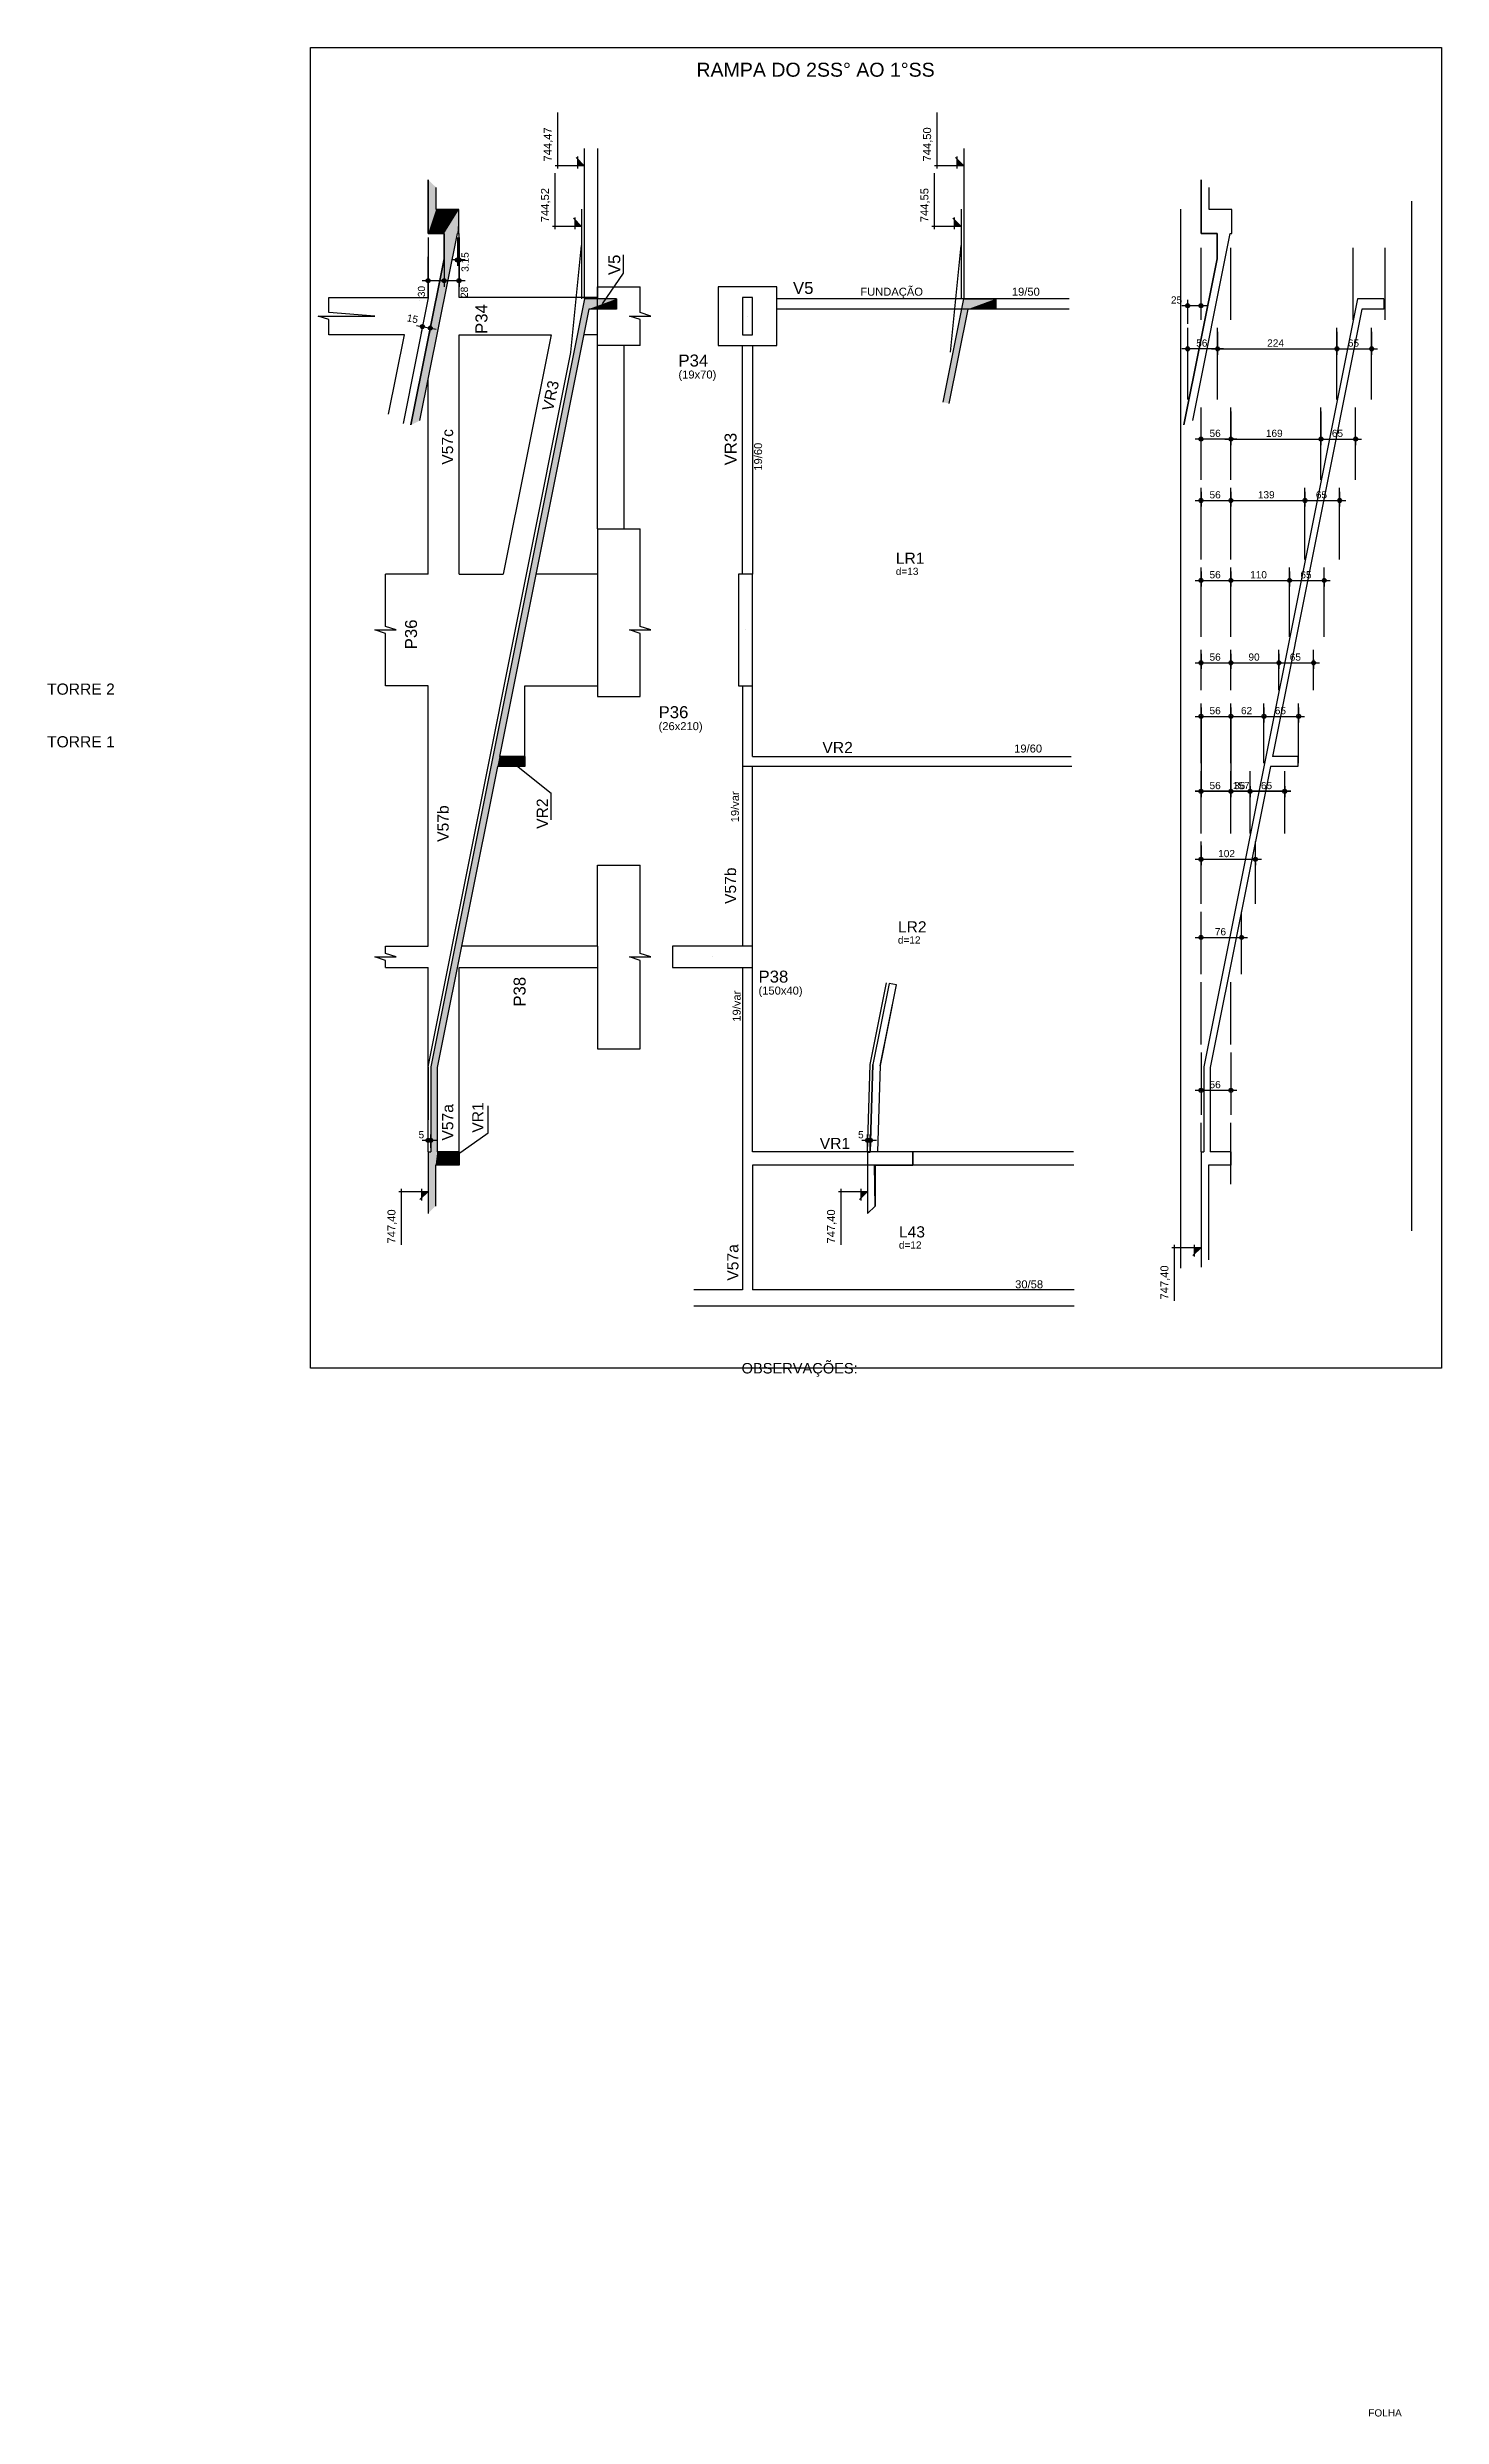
# Model space of a CAD drawing. Header units: millimetres. Extents: x 2560 to 9072, y 1419 to 6640.
# Drawn here: x 6456 to 9072, y 1419 to 5865 of the extents above; entities that cross this region are included whole.
import ezdxf

# ---------------------------------------------------------------- set-up
doc = ezdxf.new("R2010")
doc.units = ezdxf.units.MM
for name, color, linetype in [('1', 4, 'Continuous'), ('11', 22, 'Continuous'), ('12', 3, 'Continuous'), ('13', 76, 'Continuous'), ('18', 9, 'Continuous'), ('19', 5, 'Continuous'), ('242', 3, 'Continuous'), ('26', 1, 'Continuous'), ('27', 10, 'Continuous'), ('3', 2, 'Continuous'), ('30', 15, 'Continuous'), ('32', 4, 'Continuous'), ('8', 5, 'Continuous'), ('9', 3, 'Continuous'), ('FOLHA', 7, 'Continuous'), ('STEPHANIE', 6, 'Continuous')]:
    doc.layers.add(name, color=color, linetype=linetype)
doc.styles.get("Standard").update_dxf_attribs({"font": 'arial.ttf'})

msp = doc.modelspace()

# ---------------------------------------------------------------- linework, layer by layer
for p, q in [((7413.6, 5637.7), (7413.6, 5742.8)), ((8125.4, 5717.4), (8125.4, 5742.8)), ((8125.4, 5637.7), (8125.4, 5717.4)), ((7463.6, 5642.7), (7448.1, 5658.2)), ((7451.6, 5637.7), (7451.6, 5659.7)), ((8175.4, 5642.7), (8160, 5658.2)), ((8163.4, 5637.7), (8163.4, 5659.7)), ((7463.6, 5642.7), (7408.6, 5642.7)), ((7408.6, 5523.8), (7408.6, 5629)), ((8175.4, 5642.7), (8120.4, 5642.7)), ((8120.4, 5523.8), (8120.4, 5629)), ((8582.4, 5561.4), (8582.4, 3574.1)), ((9015.7, 5576.2), (9015.7, 3644)), ((7458.6, 5528.8), (7403.6, 5528.8)), ((7458.6, 5528.8), (7443.1, 5544.3)), ((7446.6, 5523.8), (7446.6, 5545.8)), ((8170.4, 5528.8), (8115.4, 5528.8)), ((8170.4, 5528.8), (8155, 5544.3)), ((8158.4, 5523.8), (8158.4, 5545.8)), ((7115.6, 3718.2), (7170.6, 3718.2)), ((7120.6, 3618.1), (7120.6, 3723.2)), ((7155.1, 3702.8), (7170.6, 3718.2)), ((7158.6, 3701.2), (7158.6, 3723.2)), ((7940.2, 3718.2), (7995.2, 3718.2)), ((7945.2, 3618.1), (7945.2, 3723.2)), ((7979.8, 3702.8), (7995.2, 3718.2)), ((7983.2, 3701.2), (7983.2, 3723.2)), ((8565.7, 3613.1), (8620.7, 3613.1)), ((8570.7, 3513), (8570.7, 3618.1)), ((8605.3, 3597.6), (8620.7, 3613.1)), ((8608.7, 3596.1), (8608.7, 3618.1))]:
    msp.add_line(p, q)
for points in [[(6984.4, 5325.5), (6984.4, 5353.9), (6964.4, 5360.5), (7070.6, 5360.5), (6984.4, 5367.2), (6984.4, 5395.5)], [(7568.6, 5305.5), (7568.6, 5353.9), (7548.6, 5360.5), (7588.6, 5360.5), (7568.6, 5367.2), (7568.6, 5415.5)], [(7568.6, 4646.5), (7568.6, 4764.9), (7548.6, 4771.6), (7588.6, 4771.6), (7568.6, 4778.2), (7568.6, 4961.5)], [(7090.6, 4666.6), (7090.6, 4764.9), (7070.6, 4771.6), (7110.6, 4771.6), (7090.6, 4778.2), (7090.6, 4876.5)], [(7568.6, 3985.5), (7568.6, 4151.4), (7548.6, 4158), (7588.6, 4158), (7568.6, 4164.7), (7568.6, 4330.5)], [(7090.6, 4138), (7090.6, 4151.4), (7070.6, 4158), (7110.6, 4158), (7090.6, 4164.7), (7090.6, 4178)]]:
    msp.add_lwpolyline(points)
at = {"layer": '1'}
for p, q in [((7228.6, 5395.5), (7228.6, 5515.5)), ((7170.6, 5395.5), (7170.6, 5472)), ((8620.7, 5353.5), (8620.7, 5488.5)), ((8676.7, 5353.5), (8676.7, 5488.5)), ((8906, 5353.5), (8906, 5488.5)), ((8966, 5353.5), (8966, 5488.5)), ((6984.4, 5395.5), (7170.6, 5395.5)), ((7488.6, 5395.5), (7228.6, 5395.5)), ((7488.6, 5415.5), (7568.6, 5415.5)), ((7488.6, 5305.5), (7488.6, 5415.5)), ((8373.4, 5392.8), (7824.6, 5392.8)), ((8373.5, 5373.8), (7824.6, 5373.8)), ((8595.7, 5204), (8595.7, 5338.5)), ((8651.7, 5204), (8651.7, 5338.5)), ((8875.7, 5204), (8875.7, 5338.5)), ((8940.7, 5204), (8940.7, 5338.5)), ((7126.2, 5325.5), (6984.4, 5325.5)), ((7096.4, 5176.5), (7126.2, 5325.5)), ((7228.6, 4876.5), (7228.6, 5325.5)), ((7228.6, 5325.5), (7401.3, 5325.5)), ((7488.6, 5325.5), (7462.5, 5325.5)), ((7568.6, 5305.5), (7488.6, 5305.5)), ((7488.6, 4961.5), (7488.6, 5305.5)), ((7538.6, 4961.5), (7538.6, 5305.5)), ((7760.1, 4876.5), (7760.1, 5305.5)), ((7779.1, 5305.5), (7779.1, 4876.5)), ((7170.6, 4876.5), (7170.6, 5241.3)), ((8620.7, 5053.5), (8620.7, 5189)), ((8676.7, 5053.5), (8676.7, 5189)), ((8845.7, 5053.5), (8845.7, 5189)), ((8910.7, 5053.5), (8910.7, 5189)), ((8620.7, 4903.5), (8620.7, 5038.5)), ((8676.7, 4903.5), (8676.7, 5038.5)), ((8815.7, 4903.5), (8815.7, 5038.5)), ((8880.7, 4903.5), (8880.7, 5038.5)), ((7170.6, 4876.5), (7090.6, 4876.5)), ((7228.6, 4876.5), (7311.5, 4876.5)), ((7488.6, 4876.5), (7372.7, 4876.5)), ((8620.7, 4758.5), (8620.7, 4888.5)), ((8676.7, 4758.5), (8676.7, 4888.5)), ((8786.7, 4758.5), (8786.7, 4888.5)), ((8851.7, 4758.5), (8851.7, 4888.5)), ((8620.7, 4658.5), (8620.7, 4734)), ((8676.7, 4658.5), (8676.7, 4734)), ((8766.7, 4658.5), (8766.7, 4734)), ((8831.7, 4658.5), (8831.7, 4734)), ((7170.6, 4666.6), (7090.6, 4666.6)), ((7170.6, 4178), (7170.6, 4666.6)), ((7352, 4534.4), (7352, 4666.6)), ((7352, 4666.6), (7488.6, 4666.6)), ((8620.7, 4521.5), (8620.7, 4633.5)), ((8676.7, 4521.5), (8676.7, 4633.5)), ((8738.7, 4521.5), (8738.7, 4633.5)), ((8803.7, 4521.5), (8803.7, 4633.5)), ((8378.5, 4515.4), (7760.1, 4515.4)), ((7779.1, 4534.4), (8377.2, 4534.4)), ((8620.7, 4389.5), (8620.7, 4506.5)), ((8676.7, 4389.5), (8676.7, 4506.5)), ((8712.7, 4389.5), (8712.7, 4506.5)), ((8777.7, 4389.5), (8777.7, 4506.5)), ((8620.7, 4257.5), (8620.7, 4374.5)), ((8722.7, 4257.5), (8722.7, 4374.5)), ((7488.6, 4178), (7488.6, 4330.5)), ((7488.6, 4330.5), (7568.6, 4330.5)), ((8620.7, 4125.5), (8620.7, 4242.5)), ((8696.7, 4125.5), (8696.7, 4242.5)), ((7090.6, 4178), (7170.6, 4178)), ((7090.6, 4138), (7170.6, 4138)), ((7170.6, 3792.4), (7170.6, 4138)), ((7228.6, 3791.7), (7228.6, 4138)), ((7228.6, 4138), (7488.6, 4138)), ((7488.6, 4178), (7233, 4178)), ((7488.6, 4178), (7488.6, 3985.5)), ((8620.7, 3993.5), (8620.7, 4110.5)), ((8676.7, 3993.5), (8676.7, 4110.5)), ((7488.6, 3985.5), (7568.6, 3985.5)), ((8620.7, 3978.5), (8620.7, 3861.5)), ((8676.7, 3978.5), (8676.7, 3861.5)), ((8620.7, 3792.4), (8620.7, 3846.5)), ((8676.7, 3732), (8676.7, 3846.5)), ((8381.6, 3792.4), (7779.1, 3792.4)), ((8360.1, 3792.4), (7779.1, 3792.4)), ((8381.7, 3767.4), (7779.1, 3767.4)), ((7779.1, 3767.4), (7779.1, 3533.4)), ((8360.1, 3767.4), (7779.1, 3767.4))]:
    msp.add_line(p, q, dxfattribs=at)
at = {"layer": '1', "linetype": 'Continuous'}
msp.add_line((7401.3, 5325.5), (7311.5, 4876.5), dxfattribs=at)
at = {"layer": '1'}
for points in [[(6949.8, 5864.7), (9072, 5864.7), (9072, 3386.4), (6949.8, 3386.4), (6949.8, 5864.7)], [(7488.6, 4961.5), (7568.6, 4961.5)], [(7488.6, 4961.5), (7488.6, 4646.5), (7568.6, 4646.5)], [(7760.1, 4666.6), (7760.1, 4449.5)], [(7779.1, 4534.4), (7779.1, 4666.6)], [(7779.1, 4178), (7779.1, 4515.4)], [(7760.1, 4449.5), (7760.1, 4178)], [(7760.1, 4138), (7760.1, 3533.4)], [(7779.1, 3792.4), (7779.1, 4138)], [(7760.1, 3533.4), (7669.2, 3533.4)], [(8382.7, 3533.4), (7779.1, 3533.4)], [(7669.2, 3503.4), (7769.6, 3503.4)], [(7769.6, 3503.4), (8382.9, 3503.4)], [(7769.6, 3503.4), (8360.1, 3503.4)]]:
    msp.add_lwpolyline(points, dxfattribs=at)
at = {"layer": '18'}
for p, q in [((7154.4, 5390.5), (7154.4, 5390.5)), ((7523.7, 5392.8), (7463.7, 5392.8)), ((7523.7, 5392.8), (7523.7, 5373.8)), ((8175.4, 5392.8), (8235.4, 5392.8)), ((8235.4, 5392.8), (8235.4, 5373.8)), ((8963.9, 5392.8), (8913.9, 5392.8)), ((8963.9, 5392.8), (8963.9, 5373.8)), ((7523.7, 5373.8), (7472.1, 5373.8)), ((8235.4, 5373.8), (8183.9, 5373.8)), ((8963.9, 5373.8), (8922.3, 5373.8)), ((7352, 4515.4), (7300.5, 4515.4)), ((7352, 4534.4), (7304.3, 4534.4)), ((7352, 4534.4), (7352, 4515.4)), ((8802.3, 4515.4), (8750.7, 4515.4)), ((8802.3, 4534.4), (8754.5, 4534.4)), ((8802.3, 4534.4), (8802.3, 4515.4)), ((8018.9, 3953.7), (8049.3, 4105.6)), ((8000.2, 3791.6), (8005, 3956.1)), ((8014.2, 3792.4), (8019, 3954.5)), ((7170.6, 3792.4), (7170.6, 3676.7)), ((7170.6, 3792.4), (7175.6, 3792.4)), ((7228.6, 3792.4), (7187.6, 3792.4)), ((7228.6, 3792.4), (7228.6, 3767.4)), ((7995.2, 3791.7), (7995.2, 3676.7)), ((7995.2, 3791.7), (8000.2, 3791.6)), ((8080.2, 3792.4), (8014.2, 3792.4)), ((8080.2, 3792.4), (8080.2, 3767.4)), ((8620.7, 3792.4), (8620.7, 3575.9)), ((8620.7, 3792.4), (8625.7, 3792.4)), ((8676.7, 3792.4), (8637.7, 3792.4)), ((8676.7, 3792.4), (8676.7, 3767.4)), ((7228.6, 3767.4), (7184.6, 3767.4)), ((7184.6, 3767.4), (7184.6, 3690.7)), ((8080.2, 3767.4), (8008.3, 3767.4)), ((8009.2, 3767.4), (8009.2, 3690.7)), ((8676.7, 3767.4), (8634.7, 3767.4)), ((8634.7, 3767.4), (8634.7, 3589.9))]:
    msp.add_line(p, q, dxfattribs=at)
at = {"layer": '18', "linetype": 'Continuous'}
for p, q in [((7463.7, 5392.8), (7175.6, 3952.1)), ((8136.7, 5198.9), (8175.4, 5392.8)), ((8913.9, 5392.8), (8625.7, 3952.1)), ((7472.1, 5373.8), (7304.3, 4534.4)), ((8148.4, 5196.6), (8183.9, 5373.8)), ((8922.3, 5373.8), (8754.5, 4534.4)), ((7300.5, 4515.4), (7187.6, 3950.9)), ((8750.7, 4515.4), (8637.7, 3950.9)), ((7175.6, 3952.1), (7175.6, 3792.4)), ((7187.6, 3950.9), (7187.6, 3792.4)), ((8625.7, 3952.1), (8625.7, 3792.4)), ((8637.7, 3950.9), (8637.7, 3792.4))]:
    msp.add_line(p, q, dxfattribs=at)
at = {"layer": '18'}
for points in [[(7170.6, 5616.4), (7170.6, 5515.5), (7200.6, 5515.5), (7200.6, 5467.8), (7138.2, 5156.2)], [(7138.2, 5156.2), (7200.6, 5467.8), (7200.6, 5515.5), (7170.6, 5515.5), (7170.6, 5616.4)], [(7155.2, 5164.7), (7225.4, 5515.5), (7228.4, 5515.5), (7228.4, 5560.3), (7185.6, 5560.3), (7185.6, 5602)], [(8620.7, 5616.4), (8620.7, 5515.5), (8650.7, 5515.5), (8650.7, 5467.8), (8588.4, 5156.2)], [(8588.4, 5156.2), (8650.7, 5467.8), (8650.7, 5515.5), (8620.7, 5515.5), (8620.7, 5616.4)], [(8605.4, 5164.7), (8675.6, 5515.5), (8678.6, 5515.5), (8678.6, 5560.3), (8635.7, 5560.3), (8635.7, 5602)]]:
    msp.add_lwpolyline(points, dxfattribs=at)
at = {"layer": '19', "linetype": 'Continuous'}
for p, q in [((7463.6, 5675), (7463.6, 5392.8)), ((7488.6, 5675), (7488.6, 5392.8)), ((8175.4, 5675), (8175.4, 5392.8)), ((7458.6, 5561.1), (7458.6, 5392.8)), ((8170.4, 5561.1), (8170.4, 5392.8)), ((7438.6, 5292.8), (7458.6, 5492.8)), ((8150.4, 5292.8), (8170.4, 5492.8)), ((7170.6, 3952.1), (7438.6, 5292.1)), ((7170.6, 3952.1), (7170.6, 3852.1))]:
    msp.add_line(p, q, dxfattribs=at)
at = {"layer": '19'}
for p, q in [((7170.6, 5490.5), (7170.6, 5395)), ((7170.6, 5395), (7123.5, 5159.1)), ((8000, 3956.3), (8030.6, 4109.4)), ((7995.2, 3791.7), (8000, 3956.3))]:
    msp.add_line(p, q, dxfattribs=at)
at = {"layer": '242'}
for p, q in [((7769.6, 5360.5), (7769.6, 5360.5)), ((7766.1, 4771.6), (7766.1, 4771.6)), ((7704.1, 4158), (7704.1, 4158))]:
    msp.add_line(p, q, dxfattribs=at)
at = {"layer": '26', "color": 3, "linetype": 'Continuous'}
for p, q in [((7170.6, 5515.5), (7170.6, 5515.5)), ((7200.6, 5515.5), (7200.6, 5515.5)), ((7225.4, 5515.5), (7225.4, 5515.5)), ((7228.6, 5515.5), (7228.6, 5515.5)), ((7228.6, 5515.5), (7228.6, 5515.5)), ((7170.6, 5508), (7170.6, 5415.7)), ((7200.6, 5509.5), (7200.6, 5509.5)), ((7200.6, 5508), (7200.6, 5415.7)), ((7200.6, 5502), (7200.6, 5415.7)), ((7225.4, 5508), (7225.4, 5454.7)), ((7228.6, 5508), (7228.6, 5415.7)), ((7228.6, 5508), (7228.6, 5454.7)), ((7211.8, 5426.9), (7159.3, 5426.9)), ((7239.8, 5426.9), (7189.3, 5426.9)), ((7239.8, 5465.9), (7214.2, 5465.9)), ((8632, 5379.9), (8584.5, 5379.9)), ((8595.7, 5346), (8595.7, 5391.2)), ((8620.7, 5361), (8620.7, 5391.2)), ((7148.8, 5343.1), (7185.6, 5335.8)), ((7159.4, 5338.7), (7157.6, 5329.8)), ((7160.8, 5346), (7160.8, 5346)), ((7174.1, 5335.8), (7172.3, 5326.9)), ((7175.5, 5343.1), (7175.5, 5343.1)), ((8595.7, 5338.5), (8595.7, 5338.5)), ((8620.7, 5353.5), (8620.7, 5353.5)), ((8651.7, 5338.5), (8651.7, 5338.5)), ((8875.7, 5338.5), (8875.7, 5338.5)), ((8875.7, 5338.5), (8875.7, 5338.5)), ((8940.7, 5338.5), (8940.7, 5338.5)), ((8663, 5299.1), (8584.5, 5299.1)), ((8595.7, 5283.8), (8595.7, 5310.4)), ((8640.5, 5299.1), (8887, 5299.1)), ((8651.7, 5331), (8651.7, 5287.9)), ((8651.7, 5278.8), (8651.7, 5310.4)), ((8864.5, 5299.1), (8952, 5299.1)), ((8875.7, 5331), (8875.7, 5287.9)), ((8875.7, 5331), (8875.7, 5287.9)), ((8940.7, 5331), (8940.7, 5287.9)), ((8595.7, 5276.3), (8595.7, 5276.3)), ((8651.7, 5271.3), (8651.7, 5271.3)), ((8676.7, 5189), (8676.7, 5189)), ((8676.7, 5181.5), (8676.7, 5118.5)), ((8845.7, 5189), (8845.7, 5189)), ((8845.7, 5189), (8845.7, 5189)), ((8845.7, 5181.5), (8845.7, 5118.5)), ((8845.7, 5181.5), (8845.7, 5118.5)), ((8688, 5129.7), (8609.5, 5129.7)), ((8620.7, 5128.8), (8620.7, 5141)), ((8620.7, 5121.3), (8620.7, 5121.3)), ((8665.5, 5129.7), (8857, 5129.7)), ((8676.7, 5113.5), (8676.7, 5141)), ((8834.5, 5129.7), (8922, 5129.7)), ((8910.7, 5136), (8910.7, 5136)), ((8910.7, 5128.5), (8910.7, 5118.5)), ((8676.7, 5106), (8676.7, 5106)), ((8620.7, 5038.5), (8620.7, 5038.5)), ((8620.7, 5031), (8620.7, 5003.2)), ((8676.7, 5038.5), (8676.7, 5038.5)), ((8676.7, 5038.5), (8676.7, 5038.5)), ((8676.7, 5031), (8676.7, 5003.2)), ((8676.7, 5031), (8676.7, 5003.2)), ((8815.7, 5038.5), (8815.7, 5038.5)), ((8815.7, 5038.5), (8815.7, 5038.5)), ((8815.7, 5031), (8815.7, 5003.2)), ((8815.7, 5031), (8815.7, 5003.2)), ((8880.7, 5038.5), (8880.7, 5038.5)), ((8880.7, 5031), (8880.7, 5003.2)), ((8609.5, 5014.5), (8688, 5014.5)), ((8665.5, 5014.5), (8827, 5014.5)), ((8804.5, 5014.5), (8892, 5014.5)), ((8609.5, 4864.5), (8688, 4864.5)), ((8620.7, 4888.5), (8620.7, 4888.5)), ((8620.7, 4881), (8620.7, 4853.2)), ((8665.5, 4864.5), (8798, 4864.5)), ((8676.7, 4888.5), (8676.7, 4888.5)), ((8676.7, 4888.5), (8676.7, 4888.5)), ((8676.7, 4881), (8676.7, 4853.2)), ((8676.7, 4881), (8676.7, 4853.2)), ((8775.5, 4864.5), (8863, 4864.5)), ((8786.7, 4888.5), (8786.7, 4888.5)), ((8786.7, 4888.5), (8786.7, 4888.5)), ((8786.7, 4881), (8786.7, 4853.2)), ((8786.7, 4881), (8786.7, 4853.2)), ((8851.7, 4873.2), (8851.7, 4873.2)), ((8851.7, 4865.7), (8851.7, 4853.2)), ((8620.7, 4734), (8620.7, 4734)), ((8620.7, 4726.5), (8620.7, 4698.7)), ((8676.7, 4734), (8676.7, 4734)), ((8676.7, 4726.5), (8676.7, 4698.7)), ((8676.7, 4726.5), (8676.7, 4726.5)), ((8676.7, 4719), (8676.7, 4698.7)), ((8766.7, 4734), (8766.7, 4734)), ((8766.7, 4734), (8766.7, 4734)), ((8766.7, 4726.5), (8766.7, 4698.7)), ((8766.7, 4726.5), (8766.7, 4698.7)), ((8831.7, 4723.4), (8831.7, 4723.4)), ((8831.7, 4715.9), (8831.7, 4698.7)), ((8609.5, 4709.9), (8688, 4709.9)), ((8665.5, 4709.9), (8778, 4709.9)), ((8755.5, 4709.9), (8843, 4709.9)), ((8620.7, 4633.5), (8620.7, 4633.5)), ((8620.7, 4633.5), (8620.7, 4633.5)), ((8620.7, 4633.5), (8620.7, 4633.5)), ((8620.7, 4626), (8620.7, 4457.6)), ((8620.7, 4626), (8620.7, 4457.6)), ((8620.7, 4626), (8620.7, 4598.2)), ((8676.7, 4633.5), (8676.7, 4633.5)), ((8676.7, 4633.5), (8676.7, 4633.5)), ((8676.7, 4633.5), (8676.7, 4633.5)), ((8676.7, 4633.5), (8676.7, 4633.5)), ((8676.7, 4626), (8676.7, 4457.6)), ((8676.7, 4626), (8676.7, 4457.6)), ((8676.7, 4626), (8676.7, 4598.2)), ((8676.7, 4626), (8676.7, 4598.2)), ((8738.7, 4633.5), (8738.7, 4633.5)), ((8738.7, 4633.5), (8738.7, 4633.5)), ((8738.7, 4626), (8738.7, 4598.2)), ((8738.7, 4626), (8738.7, 4598.2)), ((8803.7, 4633.5), (8803.7, 4633.5)), ((8803.7, 4626), (8803.7, 4598.2)), ((8609.5, 4609.5), (8688, 4609.5)), ((8620.7, 4612.1), (8620.7, 4612.1)), ((8620.7, 4604.6), (8620.7, 4457.6)), ((8665.5, 4609.5), (8750, 4609.5)), ((8727.5, 4609.5), (8815, 4609.5)), ((8620.7, 4506.5), (8620.7, 4506.5)), ((8620.7, 4499), (8620.7, 4457.6)), ((8676.7, 4506.5), (8676.7, 4506.5)), ((8676.7, 4506.5), (8676.7, 4506.5)), ((8676.7, 4499), (8676.7, 4457.6)), ((8676.7, 4499), (8676.7, 4457.6)), ((8609.5, 4468.9), (8688, 4468.9)), ((8789, 4468.9), (8609.5, 4468.9)), ((8609.5, 4468.9), (8688, 4468.9)), ((8688, 4468.9), (8609.5, 4468.9)), ((8665.5, 4468.9), (8724, 4468.9)), ((8701.5, 4468.9), (8789, 4468.9)), ((8712.7, 4485.9), (8712.7, 4485.9)), ((8712.7, 4485.9), (8712.7, 4485.9)), ((8712.7, 4478.4), (8712.7, 4457.6)), ((8712.7, 4478.4), (8712.7, 4457.6)), ((8777.7, 4485.9), (8777.7, 4485.9)), ((8777.7, 4485.9), (8777.7, 4485.9)), ((8777.7, 4478.4), (8777.7, 4457.6)), ((8777.7, 4478.4), (8777.7, 4457.6)), ((8620.7, 4374.5), (8620.7, 4374.5)), ((8620.7, 4367), (8620.7, 4330)), ((8609.5, 4341.3), (8734, 4341.3)), ((8722.7, 4342.8), (8722.7, 4342.8)), ((8722.7, 4335.3), (8722.7, 4330)), ((8609.5, 4194.6), (8708, 4194.6)), ((8620.7, 4172.4), (8620.7, 4205.9)), ((8696.7, 4179.4), (8696.7, 4205.9)), ((8620.7, 4164.9), (8620.7, 4164.9)), ((8696.7, 4171.9), (8696.7, 4171.9)), ((8620.7, 3920), (8620.7, 3920)), ((8620.7, 3912.5), (8620.7, 3896.5)), ((8676.7, 3920), (8676.7, 3920)), ((8676.7, 3912.5), (8676.7, 3896.5)), ((8609.5, 3907.8), (8688, 3907.8)), ((7170.6, 3799.9), (7170.6, 3825)), ((7175.6, 3799.9), (7175.6, 3825)), ((7995.2, 3799.2), (7995.2, 3825)), ((8000.2, 3799.1), (8000.2, 3825)), ((7186.8, 3813.8), (7159.3, 3813.8)), ((7170.6, 3792.4), (7170.6, 3792.4)), ((7175.6, 3792.4), (7175.6, 3792.4)), ((8011.5, 3813.8), (7984, 3813.8)), ((7995.2, 3791.7), (7995.2, 3791.7)), ((8000.2, 3791.6), (8000.2, 3791.6))]:
    msp.add_line(p, q, dxfattribs=at)
at = {"layer": '26'}
for p, q in [((7537.4, 5441.1), (7537.4, 5475.4)), ((7497.9, 5383.3), (7537.4, 5441.1)), ((7327.2, 4524.9), (7401.7, 4465.4)), ((7401.7, 4415.1), (7401.7, 4465.4)), ((7282.9, 3828.3), (7282.9, 3878.6)), ((7215.3, 3779.9), (7282.9, 3828.3))]:
    msp.add_line(p, q, dxfattribs=at)
at = {"layer": '26', "color": 3, "linetype": 'Continuous'}
for centre, radius in [((7225.4, 5465.9), 3.75), ((7228.6, 5465.9), 3.75), ((7170.6, 5426.9), 3.75), ((7170.6, 5426.9), 1.87), ((7200.6, 5426.9), 3.75), ((7200.6, 5426.9), 3.75), ((7200.6, 5426.9), 1.87), ((7200.6, 5426.9), 1.87), ((7225.4, 5465.9), 1.87), ((7228.6, 5426.9), 3.75), ((7228.6, 5465.9), 1.87), ((7228.6, 5426.9), 1.87), ((8595.7, 5379.9), 3.75), ((8595.7, 5379.9), 1.87), ((8620.7, 5379.9), 3.75), ((8620.7, 5379.9), 1.87), ((7159.8, 5340.9), 3.75), ((7159.8, 5340.9), 1.87), ((7174.5, 5337.9), 3.75), ((7174.5, 5337.9), 1.87), ((8595.7, 5299.1), 3.75), ((8595.7, 5299.1), 1.87), ((8651.7, 5299.1), 3.75), ((8651.7, 5299.1), 3.75), ((8651.7, 5299.1), 1.87), ((8651.7, 5299.1), 1.87), ((8875.7, 5299.1), 3.75), ((8875.7, 5299.1), 3.75), ((8875.7, 5299.1), 1.87), ((8875.7, 5299.1), 1.87), ((8940.7, 5299.1), 3.75), ((8940.7, 5299.1), 1.87), ((8620.7, 5129.7), 3.75), ((8620.7, 5129.7), 1.87), ((8676.7, 5129.7), 3.75), ((8676.7, 5129.7), 3.75), ((8676.7, 5129.7), 1.87), ((8676.7, 5129.7), 1.87), ((8845.7, 5129.7), 3.75), ((8845.7, 5129.7), 3.75), ((8845.7, 5129.7), 1.87), ((8845.7, 5129.7), 1.87), ((8910.7, 5129.7), 3.75), ((8910.7, 5129.7), 1.87), ((8620.7, 5014.5), 3.75), ((8620.7, 5014.5), 1.87), ((8676.7, 5014.5), 3.75), ((8676.7, 5014.5), 3.75), ((8676.7, 5014.5), 1.87), ((8676.7, 5014.5), 1.87), ((8815.7, 5014.5), 3.75), ((8815.7, 5014.5), 3.75), ((8815.7, 5014.5), 1.87), ((8815.7, 5014.5), 1.87), ((8880.7, 5014.5), 3.75), ((8880.7, 5014.5), 1.87), ((8620.7, 4864.5), 3.75), ((8620.7, 4864.5), 1.87), ((8676.7, 4864.5), 3.75), ((8676.7, 4864.5), 3.75), ((8676.7, 4864.5), 1.87), ((8676.7, 4864.5), 1.87), ((8786.7, 4864.5), 3.75), ((8786.7, 4864.5), 3.75), ((8786.7, 4864.5), 1.87), ((8786.7, 4864.5), 1.87), ((8851.7, 4864.5), 3.75), ((8851.7, 4864.5), 1.87), ((8620.7, 4709.9), 3.75), ((8676.7, 4709.9), 3.75), ((8676.7, 4709.9), 3.75), ((8766.7, 4709.9), 3.75), ((8766.7, 4709.9), 3.75), ((8831.7, 4709.9), 3.75), ((8620.7, 4709.9), 1.87), ((8676.7, 4709.9), 1.87), ((8676.7, 4709.9), 1.87), ((8766.7, 4709.9), 1.87), ((8766.7, 4709.9), 1.87), ((8831.7, 4709.9), 1.87), ((8620.7, 4609.5), 3.75), ((8620.7, 4609.5), 1.87), ((8676.7, 4609.5), 3.75), ((8676.7, 4609.5), 3.75), ((8676.7, 4609.5), 1.87), ((8676.7, 4609.5), 1.87), ((8738.7, 4609.5), 3.75), ((8738.7, 4609.5), 3.75), ((8738.7, 4609.5), 1.87), ((8738.7, 4609.5), 1.87), ((8803.7, 4609.5), 3.75), ((8803.7, 4609.5), 1.87), ((8620.7, 4468.9), 3.75), ((8620.7, 4468.9), 3.75), ((8620.7, 4468.9), 3.75), ((8620.7, 4468.9), 3.75), ((8620.7, 4468.9), 1.87), ((8620.7, 4468.9), 1.87), ((8620.7, 4468.9), 1.87), ((8620.7, 4468.9), 1.87), ((8676.7, 4468.9), 3.75), ((8676.7, 4468.9), 3.75), ((8676.7, 4468.9), 3.75), ((8676.7, 4468.9), 3.75), ((8676.7, 4468.9), 1.87), ((8676.7, 4468.9), 1.87), ((8676.7, 4468.9), 1.87), ((8676.7, 4468.9), 1.87), ((8712.7, 4468.9), 3.75), ((8712.7, 4468.9), 3.75), ((8712.7, 4468.9), 1.87), ((8712.7, 4468.9), 1.87), ((8777.7, 4468.9), 3.75), ((8777.7, 4468.9), 3.75), ((8777.7, 4468.9), 1.87), ((8777.7, 4468.9), 1.87), ((8620.7, 4341.3), 3.75), ((8620.7, 4341.3), 1.87), ((8722.7, 4341.3), 3.75), ((8722.7, 4341.3), 1.87), ((8620.7, 4194.6), 3.75), ((8620.7, 4194.6), 1.87), ((8696.7, 4194.6), 3.75), ((8696.7, 4194.6), 1.87), ((8620.7, 3907.8), 3.75), ((8620.7, 3907.8), 1.87), ((8676.7, 3907.8), 3.75), ((8676.7, 3907.8), 1.87), ((7170.6, 3813.8), 3.75), ((7170.6, 3813.8), 1.87), ((7175.6, 3813.8), 3.75), ((7175.6, 3813.8), 1.87), ((7995.2, 3813.8), 3.75), ((7995.2, 3813.8), 1.87), ((8000.2, 3813.8), 3.75), ((8000.2, 3813.8), 1.87)]:
    msp.add_circle(centre, radius, dxfattribs=at)
at = {"layer": '27'}
for points in [[(7451.6, 5654.7), (7451.6, 5642.7), (7463.6, 5642.7)], [(8163.4, 5654.7), (8163.4, 5642.7), (8175.4, 5642.7)], [(7463.6, 5642.7), (7463.6, 5642.7), (7451.6, 5642.7)], [(8175.4, 5642.7), (8175.4, 5642.7), (8163.4, 5642.7)], [(7446.6, 5540.8), (7446.6, 5528.8), (7458.6, 5528.8)], [(7458.6, 5528.8), (7458.6, 5528.8), (7446.6, 5528.8)], [(8158.4, 5540.8), (8158.4, 5528.8), (8170.4, 5528.8)], [(8170.4, 5528.8), (8170.4, 5528.8), (8158.4, 5528.8)], [(7158.6, 3706.2), (7158.6, 3718.2), (7170.6, 3718.2)], [(7170.6, 3718.2), (7170.6, 3718.2), (7158.6, 3718.2)], [(7983.2, 3706.2), (7983.2, 3718.2), (7995.2, 3718.2)], [(7995.2, 3718.2), (7995.2, 3718.2), (7983.2, 3718.2)], [(8608.7, 3601.1), (8608.7, 3613.1), (8620.7, 3613.1)], [(8620.7, 3613.1), (8620.7, 3613.1), (8608.7, 3613.1)]]:
    msp.add_solid(points, dxfattribs=at)
at = {"layer": '3'}
for points in [[(7760.1, 5325.5), (7779.1, 5325.5), (7779.1, 5395.5), (7760.1, 5395.5), (7760.1, 5325.5)], [(7753.1, 4666.5), (7779.1, 4666.5), (7779.1, 4876.5), (7753.1, 4876.5), (7753.1, 4666.5)], [(7629.1, 4138), (7779.1, 4138), (7779.1, 4178), (7629.1, 4178), (7629.1, 4138)]]:
    msp.add_lwpolyline(points, dxfattribs=at)
at = {"layer": '30'}
msp.add_lwpolyline([(8049.3, 4105.6), (8035.5, 4108.4), (8005, 3956.1), (8000.2, 3791.6), (7995.2, 3791.7), (7995.2, 3676.7), (8009.2, 3690.7), (8008.3, 3767.4), (8080.2, 3767.4), (8080.2, 3792.4), (8014.2, 3792.4), (8019, 3954.5), (8049.3, 4105.6)], dxfattribs=at)
for points in [[(7185.6, 5602), (7170.6, 5616.4), (7185.6, 5560.5)], [(7170.6, 5616.4), (7170.6, 5515.5), (7185.6, 5560.5)], [(7170.6, 5515.5), (7200.6, 5515.5), (7185.6, 5560.5)], [(7200.6, 5515.5), (7228.4, 5560.3), (7185.6, 5560.5)], [(7225.4, 5515.5), (7228.4, 5560.3), (7200.6, 5467.8)], [(7200.6, 5515.5), (7200.6, 5467.8), (7228.4, 5560.3)], [(7228.4, 5515.5), (7228.4, 5560.3), (7225.4, 5515.5)], [(7225.4, 5515.5), (7200.6, 5467.8), (7155.2, 5164.7)], [(7155.2, 5164.7), (7200.6, 5467.8), (7138.2, 5156.2)], [(7463.7, 5392.8), (7175.6, 3952.1), (7187.6, 3950.9)], [(7463.7, 5392.8), (7187.6, 3950.9), (7300.5, 4515.4)], [(7300.5, 4515.4), (7304.3, 4534.4), (7463.7, 5392.8)], [(7463.7, 5392.8), (7304.3, 4534.4), (7472.1, 5373.8)], [(7463.7, 5392.8), (7472.1, 5373.8), (7523.7, 5392.8)], [(7523.7, 5392.8), (7472.1, 5373.8), (7523.7, 5373.8)], [(8148.4, 5196.6), (8136.7, 5198.9), (8175.4, 5392.8)], [(8148.4, 5196.6), (8175.4, 5392.8), (8183.9, 5373.8)], [(8175.4, 5392.8), (8235.4, 5392.8), (8183.9, 5373.8)], [(8235.4, 5392.8), (8235.4, 5373.8), (8183.9, 5373.8)], [(7300.5, 4515.4), (7352, 4515.4), (7304.3, 4534.4)], [(7304.3, 4534.4), (7352, 4515.4), (7352, 4534.4)], [(7187.6, 3950.9), (7175.6, 3952.1), (7184.6, 3767.4)], [(7184.6, 3767.4), (7175.6, 3952.1), (7184.6, 3690.7)], [(7175.6, 3952.1), (7175.6, 3792.4), (7184.6, 3690.7)], [(7187.6, 3792.4), (7187.6, 3950.9), (7184.6, 3767.4)], [(7184.6, 3690.7), (7175.6, 3792.4), (7170.6, 3792.4)], [(7170.6, 3792.4), (7170.6, 3676.7), (7184.6, 3690.7)], [(7184.6, 3767.4), (7228.6, 3767.4), (7187.6, 3792.4)], [(7228.6, 3767.4), (7228.6, 3792.4), (7187.6, 3792.4)]]:
    msp.add_solid(points, dxfattribs=at)
at = {"layer": '32'}
msp.add_lwpolyline([(7714.6, 5305.5), (7824.6, 5305.5), (7824.6, 5415.5), (7714.6, 5415.5), (7714.6, 5305.5)], dxfattribs=at)

# ---------------------------------------------------------------- texts
at = {"layer": '1'}
msp.add_text('FOLHA', height=13.5, dxfattribs=at).set_placement((8934.4, 1419.4))
at = {"layer": '11'}
for s, p in [('FUNDAÇÃO', (7981.4, 5398.8)), ('19/50', (8265.7, 5398.8)), ('19/60', (8270, 4541.6)), ('30/58', (8271.9, 3536.3)), ('30/58', (8271.9, 3536.3))]:
    msp.add_text(s, height=15, dxfattribs=at).set_placement(p)
for s, p in [('19/60', (7797.1, 5070.5)), ('19/var', (7753.8, 4410.7)), ('19/var', (7756.9, 4036.6))]:
    msp.add_text(s, height=15, rotation=90, dxfattribs=at).set_placement(p)
at = {"layer": '12'}
for s, p in [('(19x70)', (7640.2, 5243.4)), ('(26x210)', (7602.9, 4583.6)), ('(150x40)', (7790.4, 4087.4))]:
    msp.add_text(s, height=15, dxfattribs=at).set_placement(p)
at = {"layer": '13'}
for s, p in [('d=13', (8048, 4874.8)), ('d=12', (8051.9, 4183.1)), ('d=12', (8053.8, 3610.8))]:
    msp.add_text(s, height=13.5, dxfattribs=at).set_placement(p)
at = {"layer": '26'}
for s, p in [('744,47', (7402.3, 5650.6)), ('744,50', (8114.2, 5650.6)), ('744,52', (7397.3, 5536.7)), ('744,55', (8109.2, 5536.7)), ('747,40', (7109.3, 3620.3)), ('747,40', (7934, 3620.3)), ('747,40', (8559.5, 3515.2))]:
    msp.add_text(s, height=15, rotation=90, dxfattribs=at).set_placement(p)
at = {"layer": '26', "color": 3, "linetype": 'Continuous'}
for s, rotation, p in [('3.15', 90, (7246.6, 5443.6)), ('30', 90, (7164.8, 5396.1)), ('28', 90, (7245.2, 5394.6)), ('15', 348.7712, (7129.7, 5351))]:
    msp.add_text(s, height=13.5, rotation=rotation, dxfattribs=at).set_placement(p)
for s, p in [('25', (8564.2, 5384)), ('56', (8611.6, 5303.2)), ('224', (8744.8, 5303.2)), ('65', (8896.1, 5303.2)), ('56', (8636.6, 5133.8)), ('169', (8742.3, 5133.8)), ('65', (8866.1, 5133.8)), ('56', (8636.6, 5018.5)), ('139', (8727.3, 5018.5)), ('65', (8836.1, 5018.5)), ('56', (8636.6, 4868.5)), ('110', (8712.8, 4868.5)), ('65', (8807.1, 4868.5)), ('56', (8636.6, 4714)), ('90', (8709.6, 4714)), ('65', (8787.1, 4714)), ('56', (8636.6, 4613.5)), ('62', (8695.6, 4613.5)), ('65', (8759.1, 4613.5)), ('56', (8636.6, 4472.9)), ('56', (8636.6, 4472.9)), ('56', (8636.6, 4472.9)), ('157', (8680.3, 4472.9)), ('36', (8682.6, 4472.9)), ('65', (8733.1, 4472.9)), ('102', (8652.8, 4345.3)), ('76', (8646.6, 4198.7)), ('56', (8636.6, 3911.8)), ('5', (7152.6, 3817.8)), ('5', (7977.2, 3817.8))]:
    msp.add_text(s, height=13.5, dxfattribs=at).set_placement(p)
at = {"layer": '8'}
for s, height, p in [('RAMPA DO 2SS%%d AO 1%%dSS', 26.25, (7673.9, 5809.7)), ('V5', 22.5, (7855.1, 5402.1)), ('LR1', 21, (8048, 4895.7)), ('VR2', 21, (7910.3, 4540.5)), ('LR2', 21, (8051.9, 4204)), ('VR1', 21, (7905.3, 3797.6)), ('L43', 21, (8053.8, 3631.7))]:
    msp.add_text(s, height=height, dxfattribs=at).set_placement(p)
for s, height, rotation, p in [('V5', 22.5, 90, (7531, 5437.4)), ('VR3', 21, 78.3312, (7404.8, 5181.1)), ('V57c', 21, 90, (7217.4, 5081.7)), ('VR3', 22.5, 90, (7749.2, 5080.4)), ('VR2', 21, 90, (7395.2, 4398.4)), ('V57b', 21, 90, (7209.1, 4374)), ('V57b', 21, 90, (7748.3, 4257.4)), ('V57a', 21, 90, (7217.7, 3813.5)), ('VR1', 21, 90, (7274.3, 3828.3)), ('V57a', 21, 90, (7752.7, 3550.6))]:
    msp.add_text(s, height=height, rotation=rotation, dxfattribs=at).set_placement(p)
at = {"layer": '9'}
for s, p in [('P34', (7281.8, 5327)), ('P36', (7149.7, 4735.3)), ('P38', (7353.4, 4064.8))]:
    msp.add_text(s, height=22.5, rotation=90, dxfattribs=at).set_placement(p)
for s, p in [('P34', (7640.2, 5265.9)), ('P36', (7602.9, 4606.1)), ('P38', (7790.4, 4109.9))]:
    msp.add_text(s, height=22.5, dxfattribs=at).set_placement(p)
at = {"layer": 'FOLHA', "color": 1}
msp.add_text('OBSERVAÇÕES:', height=19.628, dxfattribs=at).set_placement((7758.7, 3376.5))
at = {"layer": 'STEPHANIE', "linetype": 'Continuous'}
for s, p in [('TORRE 2', (6455.6, 4650.1)), ('TORRE 1', (6455.6, 4551.3))]:
    msp.add_text(s, height=21, dxfattribs=at).set_placement(p)

doc.saveas('drawing.dxf')
